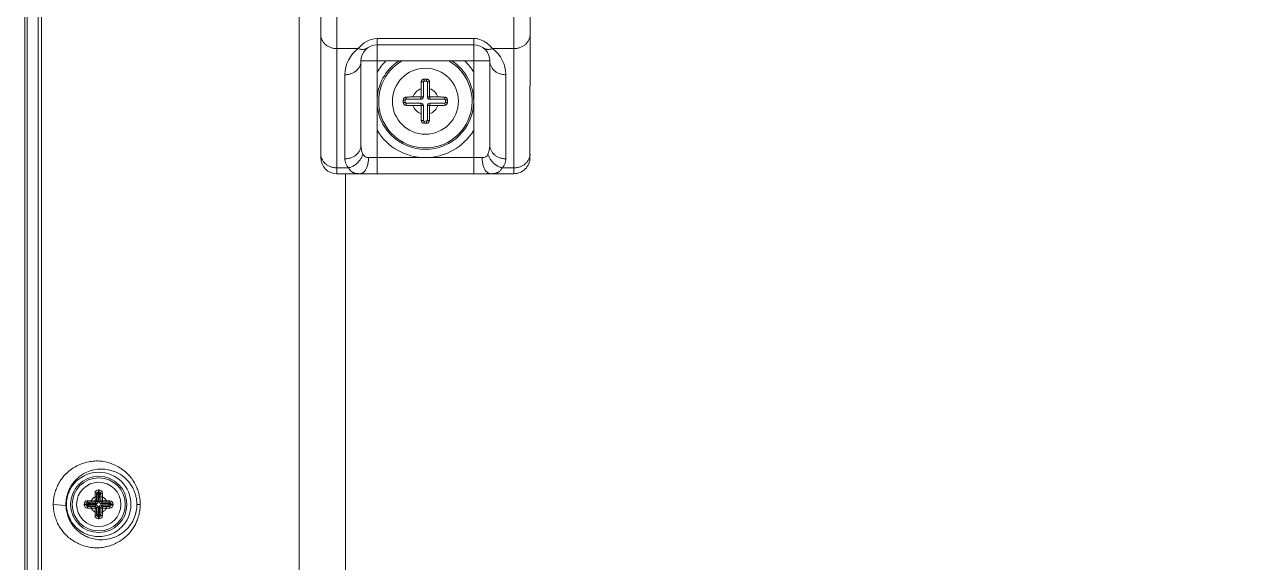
# Model space of a CAD drawing. Extents: x -382 to 1420, y -377 to 265.
# Drawn here: x -228.62 to -222.59, y -4.29 to -1.66 of the extents above; entities that cross this region are included whole.
import ezdxf

# ---------------------------------------------------------------- set-up
doc = ezdxf.new("R2010")
doc.units = 0
doc.header["$MEASUREMENT"] = 0
doc.layers.add('PDF_レイヤー 1', color=7, linetype='CONTINUOUS')

msp = doc.modelspace()

# ---------------------------------------------------------------- linework, layer by layer
at = {"layer": 'PDF_レイヤー 1', "lineweight": 0}
for points in [[(-223.44117, -25.76022), (-171.38649, -25.76022, 0.4143145), (-171.24868, -25.62245), (-171.24868, 6.93063, 0.4143145), (-171.38648, 7.06835), (-228.48682, 7.06835, 0.4143145), (-228.62463, 6.93063), (-228.62463, -25.62245, 0.4143145), (-228.48684, -25.76022), (-224.79078, -25.76022)], [(-171.39774, 7.05656), (-228.47562, 7.05652), (-228.42215, 7.00319), (-228.42284, 7.00264), (-228.42326, 7.00194), (-228.42368, 7.00097), (-228.42395, 7), (-228.42409, 6.99847), (-228.42437, 6.9968), (-228.42437, 6.99528), (-228.42465, 6.99319), (-228.42493, 6.99111), (-228.42506, 6.98917), (-228.42534, 6.98722), (-228.42562, 6.98528), (-228.42576, 6.98319, 0.319106), (-228.53953, 6.86952), (-228.54036, 6.86091), (-228.54133, 6.853), (-228.54272, 6.84425), (-228.54271, -25.61062)], [(-228.61284, -25.61062), (-228.61284, 6.91931), (-228.55951, 6.86598, -0.0048075), (-228.5594, 6.84425)], [(-228.5594, -25.61062), (-228.55939, 6.84425), (-228.54272, 6.84425), (-227.282, 5.1687, -0.210172), (-226.72498, 5.72571), (-173.14833, 5.72571)], [(-226.232, -2.38664), (-226.232, 3.04593, -0.4132931), (-226.15334, 2.96727), (-226.15334, 2.26593), (-227.17672, 2.26593)], [(-226.15334, -1.60853), (-226.15343, -2.30783, -0.4145649), (-226.23204, -2.38664), (-227.09807, -2.38664), (-227.09803, 3.04596), (-226.232, 3.04596)], [(-227.17687, -1.60859), (-227.17687, -2.30797, 0.4124135), (-227.09714, -2.3873)], [(-226.15339, -2.29082), (-226.15339, -2.29387), (-226.15367, -2.29693), (-226.15409, -2.30012), (-226.15478, -2.30318), (-226.15561, -2.30637), (-226.15672, -2.30956), (-226.15797, -2.3129), (-226.1595, -2.31609), (-226.16103, -2.31929), (-226.16284, -2.32234), (-226.16492, -2.3254), (-226.167, -2.32831), (-226.16881, -2.33054), (-226.17117, -2.33331), (-226.17367, -2.33595), (-226.17644, -2.33831), (-226.17908, -2.34067), (-226.182, -2.3429), (-226.18506, -2.34484), (-226.18825, -2.34678), (-226.19158, -2.34873), (-226.19492, -2.35026), (-226.19867, -2.35178), (-226.20228, -2.35317), (-226.20603, -2.35442), (-226.21005, -2.35539), (-226.21408, -2.35637), (-226.21811, -2.35706), (-226.22227, -2.35762), (-226.22644, -2.35789), (-226.23061, -2.35803), (-226.232, -2.35803), (-226.2891, -2.35805), (-226.28869, -2.35763), (-226.28619, -2.35457), (-226.28396, -2.35138), (-226.28174, -2.34819), (-226.27994, -2.34485), (-226.27813, -2.34166), (-226.2766, -2.33833), (-226.27521, -2.33499), (-226.27424, -2.3318), (-226.27327, -2.32847), (-226.27258, -2.32541), (-226.27202, -2.32208), (-226.2716, -2.31888), (-226.27146, -2.31555), (-226.27133, -2.31402), (-226.27133, -1.90281), (-226.27285, -1.90281), (-226.27702, -1.90267), (-226.28105, -1.90225), (-226.28535, -1.90184), (-226.28938, -1.901), (-226.29327, -1.90017), (-226.2973, -1.8992), (-226.30105, -1.89795), (-226.30479, -1.89656), (-226.30841, -1.89503), (-226.31188, -1.89337), (-226.31507, -1.89156), (-226.3184, -1.88962), (-226.32132, -1.88753), (-226.32438, -1.88545), (-226.32701, -1.88309), (-226.32965, -1.88059), (-226.33215, -1.87809), (-226.33465, -1.87531), (-226.33646, -1.87309), (-226.33854, -1.87017), (-226.34049, -1.86712), (-226.34243, -1.86392), (-226.34396, -1.86087), (-226.34549, -1.85754), (-226.34674, -1.85434), (-226.34771, -1.85115), (-226.34868, -1.84795), (-226.34937, -1.8449), (-226.34965, -1.8417), (-226.34993, -1.83865), (-226.35012, -1.83543, 0.4129219), (-226.42883, -1.75675), (-226.90128, -1.75675, 0.4137241), (-226.97996, -1.83554), (-226.98, -2.24681), (-226.98014, -2.24986), (-226.98042, -2.25292), (-226.98069, -2.25611), (-226.98139, -2.25917), (-226.98236, -2.26236), (-226.98333, -2.26555), (-226.98472, -2.26889), (-226.98611, -2.27208), (-226.98764, -2.27514), (-226.98958, -2.27833), (-226.99153, -2.28139), (-226.99361, -2.2843), (-226.99541, -2.28653), (-226.99791, -2.2893), (-227.00041, -2.2918), (-227.00305, -2.2943), (-227.00569, -2.29666), (-227.00875, -2.29889), (-227.01166, -2.30083), (-227.015, -2.30277), (-227.01819, -2.30458), (-227.02166, -2.30625), (-227.02527, -2.30777), (-227.02902, -2.30916), (-227.03277, -2.31041), (-227.0368, -2.31138), (-227.04069, -2.31236), (-227.04472, -2.31305), (-227.04902, -2.31361), (-227.05319, -2.31388), (-227.05721, -2.31402), (-227.05874, -2.31402), (-227.05874, -1.90281, -0.2405377), (-226.99308, -1.77492), (-227.09807, -1.77492), (-227.0996, -1.77492), (-227.10363, -1.77478), (-227.10779, -1.77436), (-227.11196, -1.77381), (-227.11613, -1.77311), (-227.12001, -1.77228), (-227.12404, -1.77117), (-227.12779, -1.77006), (-227.1314, -1.76867), (-227.13515, -1.76714), (-227.13848, -1.76547), (-227.14182, -1.76367), (-227.14501, -1.76172), (-227.14807, -1.75964), (-227.15098, -1.75756), (-227.15376, -1.7552), (-227.1564, -1.7527), (-227.1589, -1.75006), (-227.1614, -1.74742), (-227.16307, -1.7452), (-227.16515, -1.74228), (-227.16723, -1.73923), (-227.16904, -1.73603), (-227.17057, -1.73284), (-227.17209, -1.72964), (-227.17334, -1.72645), (-227.17445, -1.72326), (-227.17529, -1.72006), (-227.17598, -1.71687), (-227.1764, -1.71381), (-227.17668, -1.71062), (-227.17681, -1.70756)], [(-226.90131, -1.72562, 0.2242597), (-226.99311, -1.77492), (-226.99255, -1.77506), (-226.98922, -1.77617), (-226.98575, -1.77714), (-226.98255, -1.77797), (-226.97922, -1.77853), (-226.97617, -1.77881), (-226.97297, -1.77908), (-226.97006, -1.77895), (-226.96714, -1.77881), (-226.96478, -1.77853), (-226.96186, -1.77797), (-226.95922, -1.77728), (-226.95645, -1.77645), (-226.95408, -1.77533), (-226.95158, -1.77422), (-226.94936, -1.77297), (-226.94714, -1.77158)], [(-226.42878, -1.72562), (-226.4249, -1.72576), (-226.42073, -1.72603), (-226.4167, -1.72645), (-226.41254, -1.72714), (-226.40837, -1.72798), (-226.40406, -1.72909), (-226.39976, -1.73034), (-226.39545, -1.73173), (-226.39115, -1.73339), (-226.38684, -1.7352), (-226.38268, -1.73728), (-226.37851, -1.7395), (-226.37434, -1.74187), (-226.3724, -1.74312), (-226.36823, -1.74575), (-226.36434, -1.74867), (-226.36046, -1.75159), (-226.35643, -1.75492), (-226.35254, -1.75839), (-226.34865, -1.76214), (-226.3449, -1.76617), (-226.34087, -1.77033), (-226.33699, -1.77492, -0.2405377), (-226.27128, -1.90282)], [(-226.79482, -1.835, 0.2526946), (-226.90134, -2.03234, 0.9966659), (-226.42885, -2.03216, 0.2504849), (-226.5353, -1.83502)], [(-226.671, -1.92452), (-226.67253, -1.92452), (-226.67405, -1.92479), (-226.67516, -1.92521), (-226.67683, -1.92577), (-226.67836, -1.9266), (-226.67961, -1.92743), (-226.68072, -1.92854), (-226.68183, -1.92965), (-226.6828, -1.9309), (-226.68364, -1.93243), (-226.68405, -1.93313), (-226.68461, -1.93479), (-226.68489, -1.93632), (-226.68511, -1.93788), (-226.67494, -1.93788), (-226.67494, -2.01065, -0.4147059), (-226.68673, -2.02249)], [(-226.75956, -2.01233), (-226.75803, -2.01219), (-226.7547, -2.01205), (-226.75123, -2.01191), (-226.74956, -2.01191), (-226.74609, -2.01177), (-226.74276, -2.01163), (-226.73928, -2.01163), (-226.73609, -2.01149), (-226.73276, -2.01149), (-226.72928, -2.01149), (-226.72609, -2.01149, -0.2322668), (-226.68593, -1.97137)], [(-226.64496, -1.93788), (-226.64496, -1.9394), (-226.64468, -1.94274), (-226.64454, -1.94607), (-226.64454, -1.94787), (-226.6444, -1.95135), (-226.64426, -1.95468), (-226.64426, -1.95801), (-226.64413, -1.96135), (-226.64413, -1.96468), (-226.64413, -1.96801), (-226.64413, -1.97134, -0.2309689), (-226.604, -2.01144)], [(-226.67494, -2.05396, 0.4147059), (-226.68673, -2.04216), (-226.68591, -2.05396), (-226.67494, -2.05396), (-226.67494, -2.12679), (-226.68511, -2.12679), (-226.68511, -2.12526), (-226.68539, -2.12193), (-226.68552, -2.1186), (-226.68552, -2.11679), (-226.68566, -2.11346), (-226.6858, -2.10999), (-226.6858, -2.10665), (-226.68594, -2.10332), (-226.68594, -2.09999), (-226.68594, -2.09665), (-226.68593, -2.09326), (-226.68593, -2.08938), (-226.68593, -2.08549), (-226.68593, -2.08146), (-226.68593, -2.07757), (-226.68593, -2.07368), (-226.68593, -2.06966), (-226.68593, -2.06577), (-226.68593, -2.06188), (-226.68593, -2.05785), (-226.68593, -2.05396), (-226.68593, -2.05382), (-226.68607, -2.05368), (-226.68607, -2.05355), (-226.68621, -2.05355), (-226.68621, -2.05341), (-226.68634, -2.05341), (-226.68648, -2.05341), (-226.68676, -2.05328), (-226.69065, -2.05328), (-226.69454, -2.05328), (-226.69857, -2.05328), (-226.70245, -2.05328), (-226.70634, -2.05328), (-226.71037, -2.05328), (-226.71426, -2.05328), (-226.71815, -2.05328), (-226.72217, -2.05328), (-226.72606, -2.05328), (-226.72787, -2.05328), (-226.7312, -2.05328), (-226.73453, -2.05328), (-226.73606, -2.05314), (-226.73939, -2.05314), (-226.74273, -2.053), (-226.7462, -2.053), (-226.74953, -2.05287), (-226.75273, -2.05273), (-226.7562, -2.05259), (-226.75952, -2.05239), (-226.76105, -2.05225), (-226.76271, -2.05184), (-226.76424, -2.05128), (-226.76493, -2.05087), (-226.76646, -2.05003), (-226.76771, -2.0492), (-226.76896, -2.04809), (-226.76993, -2.04684), (-226.77077, -2.04559), (-226.7716, -2.04406), (-226.77216, -2.04253), (-226.77243, -2.04142), (-226.77271, -2.03976), (-226.77285, -2.03823)], [(-226.57051, -2.05241), (-226.57203, -2.05241), (-226.57537, -2.05255), (-226.57884, -2.05268), (-226.58065, -2.05282), (-226.58398, -2.05296), (-226.58731, -2.05296), (-226.59078, -2.0531), (-226.59398, -2.0531), (-226.59731, -2.05324), (-226.60078, -2.05324), (-226.60398, -2.05324, -0.2313685), (-226.64415, -2.09329)], [(-226.65524, -2.12679), (-226.6449, -2.12675, -0.3992602), (-226.65905, -2.14022), (-226.671, -2.14022), (-226.671, -2.13072), (-226.65524, -2.12679)], [(-226.97112, -2.29082), (-226.9721, -2.29443), (-226.97335, -2.29804), (-226.9746, -2.30165), (-226.97626, -2.30526), (-226.97807, -2.30887), (-226.98001, -2.31248), (-226.9821, -2.31595), (-226.9846, -2.31943), (-226.98696, -2.3229), (-226.98973, -2.32623), (-226.99251, -2.32929), (-226.99557, -2.33248), (-226.99584, -2.33276), (-226.9989, -2.33567), (-227.00057, -2.33706), (-227.00376, -2.33984), (-227.00737, -2.34248), (-227.01084, -2.34498), (-227.01445, -2.3472), (-227.0182, -2.34928), (-227.02181, -2.35123), (-227.0257, -2.35303), (-227.02945, -2.35456), (-227.03334, -2.35581), (-227.03723, -2.35706), (-227.04095, -2.35803), (-227.03956, -2.36067), (-227.03804, -2.36331), (-227.03637, -2.36581), (-227.03429, -2.36817), (-227.03345, -2.36928), (-227.03137, -2.3715), (-227.02901, -2.37359), (-227.02679, -2.37553), (-227.02443, -2.37734), (-227.02193, -2.37886), (-227.01943, -2.38025), (-227.01679, -2.3815), (-227.01415, -2.38261), (-227.01109, -2.38359), (-227.00818, -2.38442), (-227.0047, -2.38511), (-227.00109, -2.38567), (-226.99734, -2.38609), (-226.9929, -2.3865), (-226.98818, -2.38664), (-226.98429, -2.38664), (-226.98235, -2.38664), (-226.98054, -2.38622), (-226.97846, -2.38581), (-226.97637, -2.38511), (-226.97429, -2.38428), (-226.97221, -2.38317), (-226.96999, -2.38192), (-226.96901, -2.38109), (-226.96693, -2.37956), (-226.96485, -2.37775), (-226.96304, -2.37581), (-226.9611, -2.37373), (-226.95929, -2.37136), (-226.95763, -2.36873), (-226.95596, -2.36595), (-226.95429, -2.36289), (-226.95276, -2.35956), (-226.95138, -2.35581), (-226.94985, -2.35178), (-226.94957, -2.35095), (-226.94804, -2.34637), (-226.94679, -2.34165), (-226.94568, -2.33692), (-226.94471, -2.33192), (-226.94402, -2.32706), (-226.94346, -2.32206), (-226.94304, -2.31693), (-226.94277, -2.31179), (-226.94279, -2.30791), (-226.38729, -2.30791, 0.3480151), (-226.35894, -2.29082), (-226.35797, -2.29443), (-226.35672, -2.29804), (-226.35547, -2.30165), (-226.3538, -2.30526), (-226.352, -2.30887), (-226.35005, -2.31248), (-226.34797, -2.31595), (-226.34547, -2.31943), (-226.34311, -2.3229), (-226.34033, -2.32623), (-226.33756, -2.32929), (-226.3345, -2.33248), (-226.33422, -2.33276), (-226.33117, -2.33567), (-226.3295, -2.33706), (-226.32631, -2.33984), (-226.3227, -2.34248), (-226.31922, -2.34498), (-226.31561, -2.3472), (-226.312, -2.34942), (-226.30825, -2.35123), (-226.30436, -2.35303), (-226.30061, -2.35456), (-226.29686, -2.35595), (-226.29284, -2.35706), (-226.28909, -2.35803), (-226.29048, -2.36067), (-226.292, -2.36331), (-226.29381, -2.36581), (-226.29575, -2.36817), (-226.29673, -2.36928), (-226.29867, -2.3715), (-226.30103, -2.37359), (-226.30339, -2.37553), (-226.30575, -2.37734), (-226.30825, -2.37886), (-226.31061, -2.38025), (-226.31325, -2.3815), (-226.31589, -2.38261), (-226.31895, -2.38359), (-226.32186, -2.38442), (-226.32533, -2.38511), (-226.32895, -2.38567), (-226.33269, -2.38609), (-226.33714, -2.3865), (-226.34186, -2.38664), (-226.34575, -2.38664)], [(-226.94279, -2.30791, -0.3480151), (-226.97114, -2.29076), (-226.9728, -2.28673), (-226.97419, -2.28243), (-226.97558, -2.27826), (-226.97558, -2.27798), (-226.97683, -2.27354), (-226.9778, -2.26924), (-226.97864, -2.26479), (-226.97919, -2.26021), (-226.97975, -2.25576), (-226.97989, -2.25118), (-226.97989, -2.24674)], [(-228.0594, -4.00384), (-228.05954, -4.00996), (-228.05982, -4.01607), (-228.06024, -4.02218), (-228.06079, -4.02843), (-228.06162, -4.03468), (-228.06274, -4.04093), (-228.06399, -4.04717), (-228.06551, -4.05342), (-228.0669, -4.05967), (-228.06718, -4.06023), (-228.06899, -4.06648), (-228.07093, -4.07259), (-228.07301, -4.07856), (-228.07537, -4.08453), (-228.07801, -4.09037), (-228.08051, -4.09606), (-228.08343, -4.10161), (-228.08621, -4.10703), (-228.0894, -4.11245), (-228.0925, -4.11752, -0.0508721), (-228.11963, -4.15203), (-228.12463, -4.15689), (-228.12977, -4.16161), (-228.13519, -4.16619), (-228.14074, -4.17077), (-228.14658, -4.17508), (-228.15255, -4.17911), (-228.15866, -4.18313), (-228.16505, -4.18702), (-228.17157, -4.1905), (-228.1781, -4.19397), (-228.18032, -4.19508), (-228.18713, -4.19813), (-228.19407, -4.20091), (-228.20102, -4.20355), (-228.20796, -4.20591), (-228.21504, -4.20813), (-228.22212, -4.20994), (-228.22935, -4.2116), (-228.23629, -4.21299), (-228.24351, -4.2141), (-228.25073, -4.21508), (-228.25782, -4.21563), (-228.2649, -4.21605), (-228.2717, -4.21619), (-228.27879, -4.21605), (-228.28587, -4.21577), (-228.29295, -4.21508), (-228.30003, -4.21424), (-228.30712, -4.21299), (-228.31434, -4.21174), (-228.32156, -4.21008), (-228.32864, -4.20827), (-228.33559, -4.20605), (-228.34267, -4.20369), (-228.34961, -4.20119), (-228.35656, -4.19827), (-228.36336, -4.19522), (-228.36545, -4.19411), (-228.37211, -4.19077), (-228.37864, -4.18716), (-228.38503, -4.18355), (-228.39114, -4.17952), (-228.39725, -4.17536), (-228.40294, -4.17105), (-228.40864, -4.16661), (-228.41405, -4.16203), (-228.41919, -4.15716), (-228.42409, -4.15229, -0.0522727), (-228.45148, -4.11802), (-228.45453, -4.11288), (-228.45773, -4.10746), (-228.46051, -4.10204), (-228.46342, -4.09649), (-228.46606, -4.09066), (-228.46856, -4.08496), (-228.47078, -4.07899), (-228.473, -4.07302), (-228.47509, -4.06691), (-228.47675, -4.0608), (-228.47703, -4.05969), (-228.4787, -4.05344), (-228.48023, -4.04719), (-228.48134, -4.04094), (-228.48231, -4.03469), (-228.48314, -4.02844), (-228.48384, -4.02219), (-228.48439, -4.01608), (-228.48467, -4.00983), (-228.48481, -4.00386), (-228.48467, -3.99803), (-228.48439, -3.99205), (-228.48384, -3.98594), (-228.48314, -3.97997), (-228.48231, -3.97372), (-228.48134, -3.96761), (-228.48009, -3.96136), (-228.4787, -3.95511), (-228.47703, -3.94886), (-228.47523, -3.94275), (-228.47314, -3.93664), (-228.47092, -3.93039), (-228.4687, -3.92442), (-228.46856, -3.92387), (-228.46592, -3.91789), (-228.46328, -3.91192), (-228.46023, -3.90609), (-228.45731, -3.9004), (-228.45412, -3.89484), (-228.45078, -3.88942), (-228.44731, -3.88415), (-228.4437, -3.87901), (-228.44009, -3.87387), (-228.4362, -3.86915), (-228.43245, -3.86443), (-228.42843, -3.85998), (-228.42445, -3.85569), (-228.41918, -3.85055), (-228.41376, -3.84569), (-228.40821, -3.84083), (-228.40223, -3.83611), (-228.39612, -3.83167), (-228.38973, -3.82736), (-228.38321, -3.82333), (-228.3764, -3.81944), (-228.36946, -3.8157), (-228.36251, -3.81236), (-228.35738, -3.81), (-228.35002, -3.80695), (-228.34266, -3.80417), (-228.33502, -3.80167), (-228.32766, -3.79945), (-228.32002, -3.7975), (-228.31238, -3.79584), (-228.30488, -3.79445), (-228.29724, -3.79334), (-228.2896, -3.7925), (-228.28211, -3.79195), (-228.27461, -3.79167), (-228.26711, -3.79167), (-228.25975, -3.79195), (-228.25266, -3.79236), (-228.2453, -3.7932), (-228.23794, -3.79445), (-228.23058, -3.7957), (-228.22336, -3.79736), (-228.216, -3.79931), (-228.20878, -3.80153), (-228.20156, -3.80403), (-228.19434, -3.80681), (-228.18711, -3.80986), (-228.17989, -3.8132), (-228.17281, -3.81681), (-228.16614, -3.82069), (-228.15934, -3.82472), (-228.15267, -3.82903), (-228.15073, -3.83028), (-228.14434, -3.835), (-228.13809, -3.83972), (-228.13212, -3.84472), (-228.12629, -3.84986), (-228.12059, -3.85527), (-228.11531, -3.86069), (-228.11018, -3.86638), (-228.10545, -3.87208), (-228.10087, -3.87791), (-228.09671, -3.88388), (-228.09262, -3.88988, -0.0522938), (-228.07373, -3.92724), (-228.07151, -3.93307), (-228.06957, -3.93905), (-228.06762, -3.94516), (-228.06596, -3.95127), (-228.06526, -3.9539), (-228.06401, -3.96015), (-228.06276, -3.9664), (-228.06165, -3.97265), (-228.06082, -3.97904), (-228.06012, -3.98515), (-228.05971, -3.9914), (-228.05943, -3.99765), (-228.05938, -4.00386), (-228.07604, -4.00386, -0.0515386), (-228.0791, -4.03636)], [(-228.07611, -4.00382), (-228.07611, -4.00062), (-228.07611, -3.99729), (-228.07625, -3.9941), (-228.07639, -3.99076), (-228.0768, -3.98757), (-228.0768, -3.98743), (-228.07708, -3.98424), (-228.0775, -3.98104), (-228.07805, -3.97771), (-228.07847, -3.97451), (-228.07918, -3.97135), (-228.08029, -3.96593), (-228.08168, -3.96065), (-228.08307, -3.95524), (-228.08487, -3.94982), (-228.08682, -3.94441), (-228.08876, -3.93913), (-228.09112, -3.93385), (-228.09348, -3.92857), (-228.09626, -3.92344), (-228.09904, -3.91816), (-228.09932, -3.9176), (-228.10237, -3.91246), (-228.10543, -3.9076), (-228.1089, -3.90288), (-228.11223, -3.89816), (-228.11584, -3.89372), (-228.11945, -3.88941), (-228.12306, -3.88524), (-228.12695, -3.88136), (-228.13084, -3.87747, 0.0611346), (-228.16402, -3.85303, 0.2031178), (-228.3047, -3.83955, 0.0453176), (-228.33577, -3.8534), (-228.34049, -3.85632), (-228.34521, -3.85937), (-228.34993, -3.86257), (-228.35452, -3.86604), (-228.35896, -3.86951), (-228.3634, -3.87326), (-228.36757, -3.87715), (-228.36868, -3.87812), (-228.37285, -3.88215), (-228.37687, -3.88631), (-228.38062, -3.89062), (-228.38437, -3.89492), (-228.38785, -3.89937, 0.0142618), (-228.39366, -3.90765, 0.0453098), (-228.41048, -3.93931, 0.0488705), (-228.41979, -3.97167, 0.0429241), (-228.42297, -4.00386)], [(-228.20774, -3.98589, 0.0066664), (-228.2251, -3.98603, 0.1728735), (-228.24462, -3.96643), (-228.24462, -3.9656), (-228.24462, -3.96379), (-228.24448, -3.96213), (-228.24448, -3.96032), (-228.24448, -3.95852), (-228.24448, -3.95685), (-228.24448, -3.95504), (-228.24448, -3.95338), (-228.24448, -3.95254), (-228.24448, -3.95074), (-228.24448, -3.949, 0.4160873), (-228.26104, -3.93314), (-228.26118, -3.93314), (-228.26132, -3.93314), (-228.26145, -3.93314), (-228.26159, -3.93314), (-228.26173, -3.93314), (-228.26187, -3.93314), (-228.26215, -3.93314), (-228.26229, -3.93314), (-228.26243, -3.93314), (-228.26104, -3.93309), (-228.26104, -3.9342), (-228.26104, -3.93517), (-228.26104, -3.93628), (-228.26104, -3.93739), (-228.26104, -3.93836), (-228.26104, -3.93948), (-228.26104, -3.94059), (-228.26104, -3.94156), (-228.26104, -3.94225), (-228.26104, -3.94336), (-228.26104, -3.94364), (-228.2609, -3.94364), (-228.25965, -3.94364), (-228.2584, -3.94378), (-228.25729, -3.9442), (-228.25618, -3.94475), (-228.2552, -3.94531), (-228.25465, -3.94586), (-228.25382, -3.94656), (-228.25326, -3.94753), (-228.25284, -3.9485), (-228.25271, -3.94934), (-228.25262, -3.95035), (-228.25873, -3.95646), (-228.25954, -3.99243), (-228.25954, -3.95646), (-228.25968, -3.95549), (-228.25995, -3.95479), (-228.26037, -3.9541), (-228.26065, -3.95368), (-228.26134, -3.95327), (-228.2619, -3.95299), (-228.26245, -3.95299), (-228.26301, -3.95299), (-228.2637, -3.95327), (-228.26426, -3.95368), (-228.26468, -3.9541), (-228.26509, -3.95479), (-228.26537, -3.95549), (-228.26634, -3.95646), (-228.26537, -3.95646), (-228.26537, -3.99243, -0.3072346), (-228.27388, -4.00007), (-228.30985, -4.00007), (-228.31041, -4.00007), (-228.31166, -4.00021), (-228.31277, -4.00035), (-228.31402, -4.00062), (-228.31527, -4.0009), (-228.31638, -4.00132), (-228.31763, -4.00173), (-228.31819, -4.00201), (-228.31916, -4.00257), (-228.32027, -4.00312), (-228.32274, -4.00529), (-228.32302, -4.00529), (-228.32413, -4.00529), (-228.32482, -4.00529), (-228.3258, -4.00529), (-228.32691, -4.00529), (-228.32802, -4.00529), (-228.32899, -4.00529), (-228.3301, -4.00529), (-228.33121, -4.00529), (-228.33205, -4.00529), (-228.33316, -4.00244), (-228.33205, -4.00244), (-228.33121, -4.00244), (-228.3301, -4.00244), (-228.32899, -4.00244), (-228.32802, -4.00244), (-228.32691, -4.00244), (-228.3258, -4.00244), (-228.32482, -4.00244), (-228.32413, -4.00244), (-228.32302, -4.00244), (-228.32274, -4.00244), (-228.32274, -4.0023), (-228.32274, -4.00105), (-228.32246, -3.9998), (-228.32219, -3.99869), (-228.32163, -3.99758), (-228.32094, -3.99661), (-228.32052, -3.99605), (-228.31982, -3.99522), (-228.31885, -3.99467), (-228.31788, -3.99425), (-228.31705, -3.99411), (-228.31596, -3.99396), (-228.31527, -3.99396), (-228.3136, -3.99382), (-228.31207, -3.99382), (-228.31124, -3.99382), (-228.30958, -3.99382), (-228.30791, -3.99368), (-228.30638, -3.99368), (-228.30471, -3.99368), (-228.30305, -3.99368), (-228.30152, -3.99368), (-228.29995, -3.99367), (-228.29995, -3.98603), (-228.27273, -3.98603, -0.3607235), (-228.28029, -3.99362), (-228.30001, -3.99362)], [(-228.31596, -4.01376), (-228.31707, -4.01362), (-228.31791, -4.01348), (-228.31888, -4.01307), (-228.31971, -4.01251), (-228.32055, -4.01168), (-228.32096, -4.01112), (-228.32166, -4.01015), (-228.3218, -4.01001), (-228.32221, -4.0089), (-228.32263, -4.00779), (-228.32277, -4.00654), (-228.32124, -4.00391), (-228.32027, -4.00461), (-228.31916, -4.00516), (-228.31819, -4.00572), (-228.31749, -4.006), (-228.31638, -4.00641), (-228.31513, -4.00683), (-228.31388, -4.00711), (-228.31277, -4.00739), (-228.31152, -4.00753), (-228.31041, -4.00766), (-228.30985, -4.00678), (-228.30999, -4.00678), (-228.31082, -4.00678), (-228.31166, -4.0065), (-228.31235, -4.00608), (-228.31263, -4.00566), (-228.31305, -4.00511), (-228.31332, -4.00441), (-228.31332, -4.00386), (-228.31332, -4.0033), (-228.31305, -4.00261), (-228.31263, -4.00205), (-228.31235, -4.00164), (-228.31166, -4.00122), (-228.31082, -4.00094), (-228.30999, -4.00094), (-228.30985, -4.00094), (-228.27391, -4.00094), (-228.2739, -4.00001), (-228.28029, -3.99362), (-228.28029, -3.96643, 0.1669691), (-228.29995, -3.98603, 0.009999), (-228.31735, -3.9859), (-228.31735, -3.98674), (-228.31721, -3.98757), (-228.31721, -3.98826), (-228.31707, -3.9891), (-228.31707, -3.98993), (-228.31694, -3.99076), (-228.31694, -3.99104), (-228.31666, -3.99173), (-228.31652, -3.99257), (-228.31638, -3.99285), (-228.31624, -3.9934), (-228.31596, -3.99396), (-228.30985, -4.00007), (-228.30985, -4.0009)], [(-228.27243, -3.95036), (-228.27229, -3.94925), (-228.27215, -3.94856), (-228.27159, -3.94759), (-228.27104, -3.94661), (-228.27034, -3.94578), (-228.26979, -3.94536), (-228.26881, -3.94467), (-228.26868, -3.94453), (-228.26756, -3.94411), (-228.26631, -3.94384), (-228.26507, -3.9437), (-228.26388, -3.94364), (-228.26388, -3.94336), (-228.26402, -3.94225), (-228.26402, -3.94156), (-228.26402, -3.94059), (-228.26402, -3.93948), (-228.26402, -3.93836), (-228.26402, -3.93739), (-228.26402, -3.93628), (-228.26402, -3.93517), (-228.26402, -3.9342), (-228.26252, -3.93314), (-228.26266, -3.93314), (-228.2628, -3.93314), (-228.26294, -3.93314), (-228.26308, -3.93314), (-228.26322, -3.93314), (-228.26336, -3.93314), (-228.2635, -3.93314), (-228.26377, -3.93314), (-228.26391, -3.93314), (-228.26401, -3.93314, 0.4136881), (-228.28048, -3.94897), (-228.27965, -3.94911), (-228.27881, -3.94911), (-228.27798, -3.94925), (-228.27715, -3.94925), (-228.27631, -3.94939), (-228.27548, -3.94953), (-228.27534, -3.94953), (-228.27451, -3.94967), (-228.27368, -3.94995), (-228.2734, -3.94995), (-228.27298, -3.95009), (-228.27243, -3.95036), (-228.26633, -3.95646), (-228.26633, -3.95604), (-228.26619, -3.95479), (-228.26605, -3.95354), (-228.26577, -3.95243), (-228.2655, -3.95118), (-228.26508, -3.95007), (-228.26466, -3.94882), (-228.26438, -3.94813), (-228.26383, -3.94716), (-228.26327, -3.94604), (-228.26258, -3.94507)], [(-228.25221, -3.96647, 0.0086149), (-228.25262, -3.95036), (-228.25207, -3.95009), (-228.25151, -3.94995), (-228.25123, -3.94981), (-228.2504, -3.94967), (-228.24971, -3.94953), (-228.24957, -3.94953), (-228.24873, -3.94939), (-228.2479, -3.94925), (-228.24707, -3.94925), (-228.24609, -3.94911), (-228.24526, -3.94911), (-228.24443, -3.94897)], [(-228.48477, -4.00386), (-228.42283, -4.00875, 0.0380446), (-228.41984, -4.03608, 0.0458977), (-228.40843, -4.07306), (-228.40634, -4.07806), (-228.40371, -4.08306), (-228.40107, -4.08792), (-228.39829, -4.09278), (-228.39523, -4.09764), (-228.39204, -4.1025), (-228.38871, -4.10709), (-228.3851, -4.11167), (-228.3844, -4.11264), (-228.38065, -4.11708), (-228.3769, -4.12125), (-228.37287, -4.12542), (-228.36896, -4.12949), (-228.36479, -4.13324), (-228.36063, -4.13685), (-228.35618, -4.14032), (-228.3516, -4.14379), (-228.34688, -4.14712), (-228.34216, -4.15032), (-228.33729, -4.15323), (-228.3366, -4.15365), (-228.3316, -4.15643), (-228.32646, -4.15907), (-228.32119, -4.16157), (-228.31605, -4.16379), (-228.31077, -4.16587), (-228.30563, -4.16782), (-228.30035, -4.16948), (-228.29502, -4.17107, 0.1901646), (-228.16406, -4.15468, 0.0611346), (-228.13084, -4.13019, 0.0538235), (-228.10588, -4.10096, 0.0529562), (-228.0888, -4.06916, 0.0481956), (-228.07921, -4.03638)], [(-228.31731, -4.02183, 0.0066664), (-228.29991, -4.02169), (-228.27265, -4.02175, 0.3445724), (-228.2803, -4.01405), (-228.27391, -4.00766), (-228.27141, -4.00753), (-228.27169, -4.00753), (-228.27197, -4.00753), (-228.27211, -4.00753), (-228.27238, -4.00766), (-228.27266, -4.00766), (-228.27294, -4.00766), (-228.27322, -4.00766), (-228.27349, -4.00766), (-228.27363, -4.00766), (-228.27391, -4.00766), (-228.30988, -4.00766)], [(-228.2727, -4.04126, 0.0172363), (-228.27244, -4.05737), (-228.26633, -4.05126), (-228.26537, -4.01529), (-228.26537, -4.05126), (-228.26537, -4.05223), (-228.26509, -4.05292), (-228.26468, -4.05362), (-228.26426, -4.05403), (-228.2637, -4.05445), (-228.26301, -4.05473), (-228.26245, -4.05473), (-228.2619, -4.05473), (-228.26134, -4.05431), (-228.26065, -4.05403), (-228.26037, -4.05362), (-228.25995, -4.05292), (-228.25968, -4.05223), (-228.25954, -4.05126), (-228.25957, -4.01526), (-228.25873, -4.01526), (-228.25873, -4.01512), (-228.25873, -4.01484), (-228.25873, -4.01457), (-228.25873, -4.01429), (-228.25873, -4.01401), (-228.25873, -4.01387), (-228.25887, -4.01359), (-228.25887, -4.01332), (-228.25887, -4.01304), (-228.25884, -4.0129), (-228.25898, -4.01304), (-228.25898, -4.01332), (-228.25912, -4.01359), (-228.25912, -4.01387), (-228.25926, -4.01401), (-228.2594, -4.01429), (-228.2594, -4.01457), (-228.25954, -4.01484), (-228.25954, -4.01512), (-228.25954, -4.01526, -0.2934552), (-228.25115, -4.00772), (-228.24462, -4.01411), (-228.24462, -4.04133, -0.0066664), (-228.24448, -4.05866)], [(-228.25222, -4.0413), (-228.25222, -4.04213), (-228.25222, -4.0438), (-228.25222, -4.04533), (-228.25236, -4.04616), (-228.25236, -4.04769), (-228.25236, -4.04935), (-228.25236, -4.05088), (-228.25236, -4.05255), (-228.2525, -4.05408), (-228.2525, -4.05574), (-228.25262, -4.05737), (-228.25276, -4.05848), (-228.2529, -4.05917), (-228.25332, -4.06015), (-228.25387, -4.06098), (-228.2547, -4.06195), (-228.25526, -4.06237), (-228.25609, -4.06306), (-228.25637, -4.06306), (-228.25748, -4.06362), (-228.25859, -4.0639), (-228.25984, -4.06403), (-228.26104, -4.06408), (-228.26104, -4.06435), (-228.26104, -4.06546), (-228.26104, -4.06616), (-228.26104, -4.06713), (-228.26104, -4.06824), (-228.26104, -4.06935), (-228.26104, -4.07033), (-228.26104, -4.07144), (-228.26104, -4.07255), (-228.26104, -4.07352), (-228.26252, -4.07459), (-228.26238, -4.07459), (-228.26225, -4.07459), (-228.26211, -4.07459), (-228.26183, -4.07459), (-228.26169, -4.07459), (-228.26155, -4.07459), (-228.26141, -4.07459), (-228.26127, -4.07459), (-228.26113, -4.07459), (-228.26104, -4.07459, 0.4186993), (-228.24443, -4.05862), (-228.24526, -4.05862), (-228.24609, -4.05862), (-228.24707, -4.05848), (-228.2479, -4.05848), (-228.24873, -4.05834), (-228.24957, -4.0582), (-228.24971, -4.0582), (-228.25054, -4.05806), (-228.25123, -4.05778), (-228.25151, -4.05778), (-228.25207, -4.05765), (-228.25262, -4.05737), (-228.25873, -4.05126), (-228.25873, -4.05167), (-228.25887, -4.05292), (-228.25901, -4.05417), (-228.25929, -4.05528), (-228.25957, -4.05653), (-228.25998, -4.05765), (-228.2604, -4.0589), (-228.26068, -4.05959), (-228.26123, -4.06056), (-228.26165, -4.06167), (-228.26258, -4.06265), (-228.26327, -4.06167), (-228.26383, -4.06056), (-228.26438, -4.05959), (-228.26452, -4.0589), (-228.26508, -4.05778), (-228.26536, -4.05667), (-228.26577, -4.05542), (-228.26591, -4.05417), (-228.26619, -4.05306), (-228.26633, -4.05181), (-228.26633, -4.05126), (-228.26536, -4.05126)], [(-228.2251, -4.01405), (-228.2251, -4.02169), (-228.25222, -4.02172), (-228.25222, -4.0413), (-228.24462, -4.0413, 0.1675543), (-228.2251, -4.02169, 0.009803), (-228.20771, -4.02182), (-228.20771, -4.02098), (-228.20771, -4.02015), (-228.20785, -4.01932), (-228.20785, -4.01848), (-228.20799, -4.01765), (-228.20813, -4.01682), (-228.20813, -4.01668), (-228.20826, -4.01598), (-228.20854, -4.01515), (-228.20854, -4.01487), (-228.20868, -4.01432), (-228.20896, -4.01376), (-228.20979, -4.01376), (-228.21146, -4.01376), (-228.21299, -4.0139), (-228.21382, -4.0139), (-228.21549, -4.0139), (-228.21715, -4.01404), (-228.21868, -4.01404), (-228.22035, -4.01404), (-228.22187, -4.01404), (-228.2234, -4.01404), (-228.22504, -4.01411), (-228.24458, -4.01405, 0.3607235), (-228.25221, -4.02165), (-228.25873, -4.01526), (-228.2587, -4.05126), (-228.25954, -4.05126)], [(-228.20774, -4.02183, 0.4160873), (-228.19186, -4.00536), (-228.19186, -4.00508), (-228.19186, -4.0048), (-228.19186, -4.00453), (-228.19186, -4.00411), (-228.19186, -4.00383), (-228.19186, -4.00355), (-228.19186, -4.00328), (-228.19186, -4.003), (-228.19186, -4.00258), (-228.19186, -4.00237, 0.4076366), (-228.20771, -3.9859), (-228.20771, -3.98674), (-228.20771, -3.98757), (-228.20785, -3.98826), (-228.20785, -3.9891), (-228.20799, -3.98993), (-228.20813, -3.99076), (-228.20813, -3.99104), (-228.20826, -3.99187), (-228.20854, -3.99271), (-228.20854, -3.99298), (-228.20868, -3.9934), (-228.20896, -3.99396), (-228.21519, -4.00094), (-228.21506, -4.00094), (-228.21408, -4.00094), (-228.21339, -4.00122), (-228.21269, -4.00164), (-228.21228, -4.00205), (-228.212, -4.00261), (-228.21172, -4.0033), (-228.21158, -4.00386), (-228.21172, -4.00441), (-228.212, -4.00511), (-228.21228, -4.00566), (-228.21269, -4.00608), (-228.21339, -4.0065), (-228.21408, -4.00678), (-228.21506, -4.00678), (-228.21519, -4.00678), (-228.25114, -4.00766), (-228.25127, -4.00766), (-228.25155, -4.00766), (-228.25183, -4.00766), (-228.25211, -4.00766), (-228.25239, -4.00766), (-228.25252, -4.00766), (-228.2528, -4.00753), (-228.25308, -4.00753), (-228.25336, -4.00753), (-228.25344, -4.00746), (-228.2533, -4.00746), (-228.25302, -4.00732), (-228.25275, -4.00732), (-228.25247, -4.00718), (-228.25233, -4.00718), (-228.25205, -4.00704), (-228.25177, -4.0069), (-228.2515, -4.0069), (-228.25136, -4.00676), (-228.25108, -4.00676)], [(-228.20896, -3.99396), (-228.20785, -3.9941), (-228.20715, -3.99423), (-228.20618, -3.99465), (-228.20535, -3.99521), (-228.20451, -3.99604), (-228.20396, -3.9966), (-228.2034, -3.99757), (-228.20327, -3.99771), (-228.20271, -3.99882), (-228.20243, -3.99993), (-228.20229, -4.00118), (-228.20231, -4.00529), (-228.20231, -4.00543), (-228.20231, -4.00668), (-228.20245, -4.00793), (-228.20286, -4.00904), (-228.20342, -4.01015), (-228.20397, -4.01112), (-228.20453, -4.01168), (-228.20522, -4.01251), (-228.2062, -4.01307), (-228.20717, -4.01348), (-228.20786, -4.01362), (-228.20895, -4.01377), (-228.21519, -4.00766), (-228.21519, -4.00683, 0.1458526), (-228.20367, -4.00386), (-228.2037, -4.0039), (-228.20231, -4.00529), (-228.20189, -4.00529), (-228.20078, -4.00529), (-228.20008, -4.00529), (-228.19925, -4.00529), (-228.19814, -4.00529), (-228.19703, -4.00529), (-228.19592, -4.00529), (-228.19495, -4.00529), (-228.19384, -4.00529), (-228.19286, -4.00529), (-228.19189, -4.00244), (-228.19286, -4.00244), (-228.19384, -4.00244), (-228.19495, -4.00244), (-228.19592, -4.00244), (-228.19703, -4.00244), (-228.19814, -4.00244), (-228.19925, -4.00244), (-228.20008, -4.00244), (-228.20078, -4.00244), (-228.20189, -4.00244), (-228.20231, -4.00244), (-228.20367, -4.00382), (-228.20464, -4.00312), (-228.20575, -4.00257), (-228.20672, -4.00201), (-228.20756, -4.00173), (-228.20867, -4.00132), (-228.20992, -4.0009), (-228.21103, -4.00062), (-228.21228, -4.00035), (-228.21339, -4.00021), (-228.21464, -4.00007), (-228.21519, -4.00007)]]:
    msp.add_lwpolyline(points, format="xyb", dxfattribs=at)
for points in [[(-227.05617, 3.04597), (-227.05617, 5.1687), (-227.28199, 5.1687), (-227.28199, -21.45991)], [(-226.42883, -1.72562), (-226.90128, -1.72562), (-226.90128, -2.38667)], [(-226.42878, -2.38664), (-226.42878, -1.72559)], [(-226.15334, -1.70759), (-226.15334, -1.71065), (-226.15361, -1.7137), (-226.15417, -1.7169), (-226.15486, -1.72009), (-226.1557, -1.72328), (-226.15667, -1.72648), (-226.15792, -1.72967), (-226.15945, -1.73287), (-226.16111, -1.73606), (-226.16278, -1.73925), (-226.16486, -1.74231), (-226.16708, -1.74523), (-226.16875, -1.74745), (-226.17111, -1.75009), (-226.17361, -1.75273), (-226.17639, -1.75523), (-226.17917, -1.75745), (-226.18194, -1.75967), (-226.18514, -1.76175), (-226.18819, -1.7637), (-226.19153, -1.7655), (-226.195, -1.76717), (-226.19861, -1.76856), (-226.20236, -1.77008), (-226.20611, -1.7712), (-226.21, -1.77231), (-226.21402, -1.77314), (-226.21819, -1.77383), (-226.22222, -1.77439), (-226.22638, -1.77467), (-226.23069, -1.77481), (-226.23194, -1.77495)], [(-226.38294, -1.77158), (-226.38072, -1.77297), (-226.37864, -1.77422), (-226.37614, -1.77533), (-226.37364, -1.77645), (-226.37086, -1.77728), (-226.36822, -1.77797), (-226.3653, -1.77853), (-226.36239, -1.77881), (-226.36211, -1.77895), (-226.35919, -1.77908), (-226.35628, -1.77895), (-226.35308, -1.77881), (-226.35003, -1.77839), (-226.34669, -1.77783), (-226.34336, -1.777), (-226.34003, -1.77589), (-226.33697, -1.77492), (-226.23198, -1.77492)], [(-227.0587, -1.90284), (-227.05731, -1.90284), (-227.05314, -1.90256), (-227.04898, -1.90228), (-227.04481, -1.90186), (-227.04065, -1.90103), (-227.03676, -1.9002), (-227.03287, -1.89909), (-227.02912, -1.89798), (-227.02523, -1.89659), (-227.02176, -1.89506), (-227.01815, -1.89339), (-227.01495, -1.89159), (-227.01176, -1.88964), (-227.0087, -1.88756), (-227.00579, -1.88534), (-227.00301, -1.88312), (-227.00037, -1.88062), (-226.99787, -1.87812), (-226.99537, -1.87534), (-226.99371, -1.87312), (-226.99148, -1.8702), (-226.98954, -1.86715), (-226.98773, -1.86395), (-226.98607, -1.8609), (-226.98468, -1.85756), (-226.98329, -1.85437), (-226.98246, -1.85118), (-226.98148, -1.84798), (-226.98079, -1.84479), (-226.98037, -1.84159), (-226.9801, -1.83854), (-226.97996, -1.83548), (-226.90135, -1.83548)], [(-226.90133, -1.83548), (-226.35012, -1.83548), (-226.35012, -2.2467)], [(-226.671, -1.93393), (-226.671, -1.92449)], [(-226.6449, -1.93785), (-226.64518, -1.93632), (-226.64546, -1.93479), (-226.64601, -1.93313), (-226.64643, -1.93243), (-226.64726, -1.9309), (-226.64824, -1.92965), (-226.64935, -1.92854), (-226.65046, -1.92743), (-226.65171, -1.9266), (-226.65324, -1.92577), (-226.6549, -1.92521), (-226.65601, -1.92479), (-226.65754, -1.92452), (-226.65907, -1.92452), (-226.65907, -1.93396)], [(-226.68593, -2.01067), (-226.68593, -2.00679), (-226.68593, -2.0029), (-226.68593, -1.99887), (-226.68593, -1.99498), (-226.68593, -1.99109), (-226.68593, -1.98707), (-226.68593, -1.98318), (-226.68593, -1.97929), (-226.68593, -1.97526), (-226.68593, -1.97137), (-226.68593, -1.96957), (-226.68593, -1.96623), (-226.68593, -1.9629), (-226.68593, -1.96137), (-226.68579, -1.9579), (-226.68579, -1.95457), (-226.68565, -1.95124), (-226.68551, -1.9479), (-226.68537, -1.94457), (-226.68523, -1.94124), (-226.68509, -1.9379)], [(-226.65907, -1.93393), (-226.67101, -1.93393)], [(-226.65528, -1.93788), (-226.645, -1.93788)], [(-226.64417, -2.0107), (-226.65528, -2.0107), (-226.65528, -1.93793)], [(-226.64415, -1.9714), (-226.64415, -1.97529), (-226.64415, -1.97918), (-226.64415, -1.9832), (-226.64415, -1.98709), (-226.64415, -1.99098), (-226.64415, -1.99501), (-226.64415, -1.9989), (-226.64415, -2.00279), (-226.64415, -2.00681), (-226.64415, -2.0107), (-226.64415, -2.01084), (-226.64401, -2.01098), (-226.64401, -2.01112), (-226.64388, -2.01126), (-226.64374, -2.01126), (-226.6436, -2.01126)], [(-226.77285, -2.02644), (-226.77271, -2.02491), (-226.77243, -2.02324), (-226.77216, -2.02213), (-226.7716, -2.0206), (-226.77077, -2.01908), (-226.76993, -2.01783), (-226.76896, -2.01658), (-226.76771, -2.01547), (-226.76646, -2.01463), (-226.76493, -2.0138), (-226.76424, -2.01338), (-226.76271, -2.01283), (-226.76105, -2.01241), (-226.75952, -2.01227)], [(-226.77285, -2.03227), (-226.77285, -2.02644), (-226.76355, -2.02644)], [(-226.77285, -2.03233), (-226.77285, -2.03816)], [(-226.7635, -2.03823), (-226.77281, -2.03823)], [(-226.7635, -2.02644), (-226.7635, -2.03824)], [(-226.75956, -2.02249), (-226.75956, -2.01236)], [(-226.75956, -2.05241), (-226.75956, -2.04213)], [(-226.75956, -2.04216), (-226.68679, -2.04216)], [(-226.68618, -2.01083), (-226.68618, -2.01097), (-226.68604, -2.01111), (-226.68618, -2.01111), (-226.68618, -2.01124), (-226.68632, -2.01138), (-226.68646, -2.01138), (-226.68659, -2.01138), (-226.68673, -2.01138), (-226.68673, -2.02249), (-226.7595, -2.02249)], [(-226.68673, -2.01138), (-226.69062, -2.01138), (-226.69465, -2.01138), (-226.69854, -2.01138), (-226.70243, -2.01138), (-226.70645, -2.01138), (-226.71034, -2.01138), (-226.71423, -2.01138), (-226.71826, -2.01138), (-226.72215, -2.01138), (-226.72604, -2.01138)], [(-226.67494, -2.0107), (-226.68591, -2.0107)], [(-226.64389, -2.05384), (-226.64403, -2.0537), (-226.64403, -2.05356), (-226.64389, -2.05342), (-226.64389, -2.05328), (-226.64375, -2.05328), (-226.64361, -2.05328), (-226.64347, -2.05328), (-226.64333, -2.05328), (-226.64333, -2.04217)], [(-226.64333, -2.02249), (-226.64333, -2.01138)], [(-226.64333, -2.04216), (-226.57056, -2.04216)], [(-226.57053, -2.01227), (-226.57387, -2.01213), (-226.57734, -2.01199), (-226.58067, -2.01186), (-226.58387, -2.01172), (-226.58734, -2.01158), (-226.59067, -2.01158), (-226.59401, -2.01144), (-226.59553, -2.01144), (-226.599, -2.01144), (-226.6022, -2.01144), (-226.604, -2.01144), (-226.60803, -2.01144), (-226.61192, -2.01144), (-226.61595, -2.01144), (-226.6197, -2.01144), (-226.62386, -2.01144), (-226.62761, -2.01144), (-226.63164, -2.01144), (-226.63553, -2.01144), (-226.63942, -2.01144), (-226.64331, -2.01144)], [(-226.57051, -2.02249), (-226.64328, -2.02249)], [(-226.57055, -2.01227), (-226.56902, -2.01241), (-226.56735, -2.01283), (-226.56583, -2.01338), (-226.56513, -2.0138), (-226.56361, -2.01463), (-226.56236, -2.01547), (-226.56111, -2.01658), (-226.56013, -2.01783), (-226.5593, -2.01908), (-226.55847, -2.0206), (-226.55791, -2.02213), (-226.55763, -2.02324), (-226.55736, -2.02491), (-226.55722, -2.02644), (-226.55722, -2.03227)], [(-226.57055, -2.05239), (-226.56902, -2.05225), (-226.56735, -2.05184), (-226.56583, -2.05128), (-226.56513, -2.05087), (-226.56361, -2.05003), (-226.56236, -2.0492), (-226.56111, -2.04809), (-226.56013, -2.04684), (-226.5593, -2.04559), (-226.55847, -2.04406), (-226.55791, -2.04253), (-226.55763, -2.04142), (-226.55736, -2.03976), (-226.55722, -2.03823), (-226.56652, -2.03823)], [(-226.57051, -2.01233), (-226.57051, -2.02247)], [(-226.57051, -2.04216), (-226.57051, -2.05243)], [(-226.56658, -2.03823), (-226.56658, -2.02642)], [(-226.56658, -2.02644), (-226.55727, -2.02644)], [(-226.55722, -2.03233), (-226.55722, -2.03816)], [(-226.65528, -2.05396), (-226.64417, -2.05396)], [(-226.65528, -2.12679), (-226.65528, -2.05402)], [(-226.64415, -2.05399), (-226.64415, -2.05788), (-226.64415, -2.06177), (-226.64415, -2.06579), (-226.64415, -2.06968), (-226.64415, -2.07357), (-226.64415, -2.0776), (-226.64415, -2.08149), (-226.64415, -2.08538), (-226.64415, -2.0894), (-226.64415, -2.09329), (-226.64415, -2.0951), (-226.64415, -2.09843), (-226.64415, -2.1019), (-226.64415, -2.10329), (-226.64429, -2.10676), (-226.64429, -2.1101), (-226.64443, -2.11343), (-226.64457, -2.11676), (-226.64471, -2.1201), (-226.64485, -2.12343), (-226.64499, -2.12676)], [(-226.64333, -2.05328), (-226.63945, -2.05328), (-226.63542, -2.05328), (-226.63167, -2.05328), (-226.62764, -2.05328), (-226.62375, -2.05328), (-226.61973, -2.05328), (-226.61598, -2.05328), (-226.61181, -2.05328), (-226.60806, -2.05328), (-226.60403, -2.05328)], [(-226.65907, -2.13072), (-226.65907, -2.14016)], [(-227.17687, -2.29076), (-227.17673, -2.29382), (-227.17645, -2.29687), (-227.1759, -2.30007), (-227.1752, -2.30326), (-227.17437, -2.30645), (-227.1734, -2.30965), (-227.17215, -2.31284), (-227.17062, -2.31604), (-227.16895, -2.31923), (-227.16729, -2.32242), (-227.1652, -2.32548), (-227.16298, -2.3284), (-227.16145, -2.33048), (-227.15895, -2.33326), (-227.15646, -2.3359), (-227.15382, -2.3384), (-227.1509, -2.34062), (-227.14812, -2.34284), (-227.14507, -2.34492), (-227.14187, -2.34687), (-227.13854, -2.34867), (-227.13507, -2.35034), (-227.13146, -2.35173), (-227.12771, -2.35312), (-227.12396, -2.35437), (-227.12007, -2.35548), (-227.11618, -2.35631), (-227.11188, -2.35701), (-227.10785, -2.35756), (-227.10368, -2.35784), (-227.09952, -2.35798), (-227.09813, -2.35798)], [(-226.35887, -2.29077), (-226.35735, -2.28675), (-226.35582, -2.28244), (-226.35443, -2.27828), (-226.35332, -2.27383), (-226.35235, -2.26939), (-226.35165, -2.26494), (-226.35096, -2.2605), (-226.35054, -2.25592), (-226.35026, -2.25147), (-226.35012, -2.24689), (-226.35012, -2.24675), (-226.34999, -2.24981), (-226.34971, -2.25286), (-226.34929, -2.25606), (-226.3486, -2.25925), (-226.34762, -2.26244), (-226.34679, -2.26564), (-226.34554, -2.26883), (-226.34401, -2.27203), (-226.34235, -2.27522), (-226.34054, -2.27828), (-226.3386, -2.28133), (-226.33638, -2.28439), (-226.33471, -2.28647), (-226.33221, -2.28925), (-226.32971, -2.29189), (-226.32707, -2.29425), (-226.32429, -2.29661), (-226.32138, -2.29883), (-226.31832, -2.30091), (-226.31513, -2.30286), (-226.31193, -2.30466), (-226.30832, -2.30633), (-226.30485, -2.30772), (-226.30096, -2.30911), (-226.29721, -2.31036), (-226.29332, -2.31147), (-226.28943, -2.3123), (-226.28527, -2.313), (-226.2811, -2.31355), (-226.27707, -2.31383), (-226.27277, -2.31397), (-226.27138, -2.31397)], [(-227.05876, -2.31401), (-227.05862, -2.3172), (-227.05834, -2.3204), (-227.05778, -2.32359), (-227.05723, -2.32692), (-227.05626, -2.33026), (-227.05542, -2.33359), (-227.05403, -2.33706), (-227.05264, -2.34026), (-227.05098, -2.34359), (-227.04931, -2.34678), (-227.04876, -2.34748), (-227.04681, -2.35053), (-227.04445, -2.35359), (-227.04209, -2.35678), (-227.04098, -2.35803), (-227.09806, -2.35803)], [(-226.34578, -2.38664), (-226.34772, -2.38664), (-226.34953, -2.38622), (-226.35161, -2.38581), (-226.35369, -2.38511), (-226.35578, -2.38428), (-226.35786, -2.38317), (-226.36008, -2.38192), (-226.36105, -2.38109), (-226.36314, -2.37956), (-226.36522, -2.37775), (-226.36703, -2.37581), (-226.36897, -2.37373), (-226.37077, -2.37136), (-226.37244, -2.36873), (-226.37411, -2.36595), (-226.37577, -2.36289), (-226.3773, -2.35956), (-226.37883, -2.35581), (-226.38022, -2.35178), (-226.3805, -2.35095), (-226.38202, -2.34637), (-226.38341, -2.34165), (-226.38438, -2.33692), (-226.38536, -2.33192), (-226.38605, -2.32706), (-226.38661, -2.32206), (-226.38702, -2.31693), (-226.3873, -2.31179), (-226.3873, -2.3079)], [(-227.05617, -2.38664), (-227.05617, -21.40398)], [(-228.28042, -3.949), (-228.28042, -3.95081), (-228.28056, -3.95247), (-228.28056, -3.95428), (-228.28056, -3.95595), (-228.28056, -3.95761), (-228.28056, -3.95775), (-228.28056, -3.95942), (-228.28056, -3.96122), (-228.28042, -3.96303), (-228.28042, -3.9647), (-228.28029, -3.96636)], [(-228.28033, -3.96643), (-228.27269, -3.96643), (-228.27269, -3.98601)], [(-228.27272, -3.98608), (-228.26633, -3.99247), (-228.26633, -3.9565)], [(-228.27269, -3.96643), (-228.27269, -3.9656), (-228.27269, -3.96393), (-228.27269, -3.9624), (-228.27269, -3.96157), (-228.27269, -3.96004), (-228.27269, -3.95838), (-228.27269, -3.95685), (-228.27255, -3.95518), (-228.27255, -3.95366), (-228.27241, -3.95199), (-228.27241, -3.95032)], [(-228.26252, -3.94364), (-228.26391, -3.94364)], [(-228.26252, -3.94507), (-228.26391, -3.94368)], [(-228.26257, -3.94364), (-228.26104, -3.94364), (-228.26257, -3.94503)], [(-228.26248, -3.94507), (-228.26165, -3.94604), (-228.26123, -3.94716), (-228.26068, -3.94813), (-228.2604, -3.94882), (-228.25998, -3.94993), (-228.25957, -3.95104), (-228.25929, -3.95229), (-228.25901, -3.95354), (-228.25887, -3.95465), (-228.25873, -3.9559), (-228.25873, -3.95646), (-228.25957, -3.95646)], [(-228.33318, -4.00237), (-228.33318, -4.00265), (-228.33318, -4.00293), (-228.33318, -4.00321), (-228.33318, -4.00348), (-228.33318, -4.0039), (-228.33318, -4.00418), (-228.33318, -4.00446), (-228.33318, -4.00473), (-228.33318, -4.00501), (-228.33318, -4.00529)], [(-228.32125, -4.00386), (-228.32278, -4.00525)], [(-228.32274, -4.00536), (-228.32274, -4.00244), (-228.32121, -4.00383)], [(-228.31735, -4.02182), (-228.31735, -4.02098), (-228.31721, -4.02015), (-228.31721, -4.01932), (-228.31707, -4.01848), (-228.31707, -4.01765), (-228.31694, -4.01682), (-228.3168, -4.01668), (-228.31666, -4.01584), (-228.31652, -4.01501), (-228.31638, -4.01473), (-228.31624, -4.01432), (-228.31596, -4.01376), (-228.30985, -4.00765)], [(-228.29995, -4.01411), (-228.30078, -4.01411), (-228.30245, -4.01411), (-228.30398, -4.01411), (-228.30467, -4.01411), (-228.30634, -4.01411), (-228.30801, -4.01411), (-228.30953, -4.01397), (-228.3112, -4.01397), (-228.31287, -4.01397), (-228.31439, -4.01383), (-228.31592, -4.01383)], [(-228.27388, -4.00678), (-228.30985, -4.00678), (-228.30985, -4.00761)], [(-228.28023, -4.01411), (-228.29995, -4.01411), (-228.29995, -4.02175)], [(-228.28029, -4.0413), (-228.28042, -4.04213), (-228.28042, -4.04394), (-228.28042, -4.04561), (-228.28056, -4.04741), (-228.28056, -4.04922), (-228.28056, -4.05088), (-228.28056, -4.05269), (-228.28056, -4.05435), (-228.28056, -4.05519), (-228.28042, -4.05699), (-228.28042, -4.05866)], [(-228.27265, -4.0413), (-228.28029, -4.0413), (-228.28029, -4.01408)], [(-228.27148, -4.00028), (-228.27176, -4.00028), (-228.27204, -4.00041), (-228.27218, -4.00041), (-228.27245, -4.00055), (-228.27273, -4.00055), (-228.27301, -4.00069), (-228.27329, -4.00083), (-228.27343, -4.00083), (-228.2737, -4.00083), (-228.27398, -4.00097)], [(-228.27391, -4.00678), (-228.27363, -4.00678), (-228.27336, -4.00678), (-228.27322, -4.00691), (-228.27294, -4.00705), (-228.27266, -4.00705), (-228.27238, -4.00719), (-228.27211, -4.00719), (-228.27197, -4.00733), (-228.27169, -4.00733), (-228.27141, -4.00747)], [(-228.2663, -4.0153), (-228.27269, -4.02169), (-228.27269, -4.04127)], [(-228.26537, -4.01526), (-228.26634, -4.01526)], [(-228.26619, -3.99483), (-228.26619, -3.99469), (-228.26619, -3.99442), (-228.26619, -3.99414), (-228.26619, -3.99386), (-228.26619, -3.99358), (-228.26619, -3.99344), (-228.26633, -3.99317), (-228.26633, -3.99289), (-228.26633, -3.99261), (-228.26633, -3.99247), (-228.26536, -3.99247)], [(-228.26633, -4.01526), (-228.26633, -4.01512), (-228.26633, -4.01484), (-228.26633, -4.01457), (-228.26619, -4.01429), (-228.26619, -4.01401), (-228.26619, -4.01387), (-228.26619, -4.01359), (-228.26619, -4.01332), (-228.26619, -4.01304), (-228.26619, -4.0129)], [(-228.26537, -3.99247), (-228.26551, -3.99261), (-228.26551, -3.99289), (-228.26565, -3.99317), (-228.26565, -3.99344), (-228.26579, -3.99372), (-228.26593, -3.99386), (-228.26593, -3.99414), (-228.26606, -3.99442), (-228.26606, -3.99469), (-228.2662, -3.99483)], [(-228.26619, -4.01289), (-228.26605, -4.01302), (-228.26605, -4.0133), (-228.26591, -4.01358), (-228.26591, -4.01386), (-228.26577, -4.014), (-228.26563, -4.01427), (-228.26563, -4.01455), (-228.2655, -4.01483), (-228.2655, -4.01511), (-228.26536, -4.01525)], [(-228.25886, -3.99485), (-228.259, -3.99471), (-228.259, -3.99443), (-228.25914, -3.99415), (-228.25914, -3.99387), (-228.25927, -3.99373), (-228.25941, -3.99346), (-228.25941, -3.99318), (-228.25955, -3.9929), (-228.25955, -3.99262), (-228.25955, -3.99248)], [(-228.25954, -3.99247), (-228.2587, -3.99247)], [(-228.25873, -3.99247), (-228.25873, -3.99261), (-228.25873, -3.99289), (-228.25873, -3.99317), (-228.25873, -3.99344), (-228.25873, -3.99358), (-228.25873, -3.99386), (-228.25887, -3.99414), (-228.25887, -3.99442), (-228.25887, -3.99469), (-228.25887, -3.99483)], [(-228.25114, -4.00094), (-228.25127, -4.00094), (-228.25155, -4.00094), (-228.25183, -4.0008), (-228.25211, -4.00066), (-228.25239, -4.00066), (-228.25266, -4.00053), (-228.2528, -4.00039), (-228.25308, -4.00039), (-228.25336, -4.00025), (-228.2535, -4.00025)], [(-228.25222, -3.98603), (-228.22514, -3.98603)], [(-228.25116, -4.00094), (-228.21519, -4.00094), (-228.21519, -4.00011)], [(-228.21519, -4.00766), (-228.25116, -4.00766)], [(-228.25114, -4.00007), (-228.21517, -4.00007)], [(-228.25114, -4.00678), (-228.25114, -4.00761)], [(-228.24468, -3.99362), (-228.2251, -3.99362), (-228.2251, -3.98599)], [(-228.2251, -3.99362), (-228.22426, -3.99362), (-228.2226, -3.99362), (-228.22107, -3.99362), (-228.22037, -3.99362), (-228.21871, -3.99362), (-228.21704, -3.99362), (-228.21551, -3.99376), (-228.21385, -3.99376), (-228.21218, -3.99376), (-228.21065, -3.9939), (-228.20899, -3.9939)], [(-228.26401, -4.07459), (-228.26387, -4.07459), (-228.26373, -4.07459), (-228.26345, -4.07459), (-228.26332, -4.07459), (-228.26318, -4.07459), (-228.26304, -4.07459), (-228.2629, -4.07459), (-228.26276, -4.07459), (-228.26262, -4.07459), (-228.26248, -4.07459)], [(-228.2625, -4.06408), (-228.26388, -4.06408), (-228.2625, -4.06269)], [(-228.26252, -4.06266), (-228.261, -4.06405)], [(-228.26252, -4.06408), (-228.261, -4.06408)]]:
    msp.add_lwpolyline(points, dxfattribs=at)
for points in [[(-228.24461, -3.99368), (-228.25114, -4.00007), (-228.25344, -4.00026, -0.2934552), (-228.25875, -3.99242), (-228.25222, -3.98603), (-228.25226, -3.96643), (-228.24462, -3.96643)], [(-228.28048, -4.05862), (-228.27965, -4.05862), (-228.27881, -4.05862), (-228.27798, -4.05848), (-228.27715, -4.05848), (-228.27631, -4.05834), (-228.27548, -4.0582), (-228.27534, -4.0582), (-228.27465, -4.05806), (-228.27381, -4.05778), (-228.27354, -4.05778), (-228.27298, -4.05765), (-228.27249, -4.05741), (-228.27236, -4.05838), (-228.27222, -4.05908), (-228.27166, -4.06019), (-228.27111, -4.06102), (-228.27041, -4.06185), (-228.26986, -4.06241), (-228.26875, -4.06296), (-228.26763, -4.06352), (-228.26652, -4.06394), (-228.26541, -4.06408), (-228.26416, -4.06408), (-228.26388, -4.06408), (-228.26388, -4.06435), (-228.26402, -4.06546), (-228.26402, -4.06616), (-228.26402, -4.06713), (-228.26402, -4.06824), (-228.26402, -4.06935), (-228.26402, -4.07033), (-228.26402, -4.07144), (-228.26402, -4.07255), (-228.26402, -4.07352), (-228.26402, -4.07463, -0.4162957)]]:
    msp.add_lwpolyline(points, format="xyb", close=True, dxfattribs=at)
for centre, radius in [((-226.66507, -2.03237), 0.16142), ((-228.2626, -4.00391), 0.15754), ((-228.26247, -4.00384), 0.13774), ((-228.26258, -4.00385), 0.12998), ((-228.26255, -4.00379), 0.10826)]:
    msp.add_circle(centre, radius, dxfattribs=at)
for centre, radius, start, end in [((-226.66757, -2.02999), 0.27213, 134.37506, 149.15729), ((-226.66493, -2.03241), 0.22848, 120.407151, 59.654362), ((-226.66957, -2.03555), 0.28115, 31.081156, 45.386494), ((-226.75957, -2.03832), 0.00379, 225.000299, 269.332394), ((-226.57051, -2.02634), 0.00379, 45.000299, 89.332417), ((-226.66509, -2.03223), 0.0645, 199.044876, 251.153722), ((-226.67099, -2.12603), 0.01419, 182.909568, 269.969012), ((-226.66501, -2.03214), 0.27572, 211.027916, 328.972084), ((-228.31682, -4.00553), 0.01637, 179.415446, 268.125885), ((-228.31702, -4.00202), 0.01613, 91.046184, 181.412484), ((-228.26251, -4.00371), 0.04153, 205.655677, 244.749238), ((-228.27343, -4.01389), 0.01383, 81.625739, 92.01461), ((-228.2732, -4.01443), 0.00717, 12.454511, 76.057373), ((-228.25162, -4.01194), 0.01188, 87.655868, 99.077058), ((-228.24384, -3.9852), 0.00846, 185.328873, 264.671128)]:
    msp.add_arc(centre, radius, start, end, dxfattribs=at)
for points in [[(-226.65907, -1.92452), (-226.6631, -1.92452), (-226.66712, -1.92452), (-226.67101, -1.92452)], [(-226.67378, -1.93504), (-226.67447, -1.93588), (-226.67489, -1.93685), (-226.67489, -1.93782)], [(-226.671, -1.93393), (-226.67197, -1.93393), (-226.67308, -1.93435), (-226.67378, -1.93504)], [(-226.65639, -1.9351), (-226.65708, -1.9344), (-226.65819, -1.93399), (-226.65903, -1.93399)], [(-226.65528, -1.93788), (-226.65528, -1.93676), (-226.65556, -1.93579), (-226.65639, -1.9351)], [(-226.7635, -2.03823), (-226.7635, -2.03934), (-226.76309, -2.04031), (-226.76225, -2.04101)], [(-226.76234, -2.0236), (-226.76303, -2.02444), (-226.76345, -2.02541), (-226.76345, -2.02638)], [(-226.75956, -2.02249), (-226.76053, -2.02249), (-226.76164, -2.02291), (-226.76234, -2.0236)], [(-226.65528, -2.0107), (-226.65528, -2.01723), (-226.64986, -2.02251), (-226.64333, -2.02251)], [(-226.64333, -2.04216), (-226.64986, -2.04216), (-226.65528, -2.04744), (-226.65528, -2.05396)], [(-226.57051, -2.04216), (-226.56954, -2.04216), (-226.56842, -2.04174), (-226.56773, -2.04105)], [(-226.56658, -2.02644), (-226.56658, -2.02547), (-226.56713, -2.02435), (-226.56783, -2.02366)], [(-226.56773, -2.04105), (-226.56717, -2.04021), (-226.56662, -2.03924), (-226.56662, -2.03827)], [(-226.67494, -2.12679), (-226.67494, -2.1279), (-226.67453, -2.12887), (-226.67369, -2.12971)], [(-226.67369, -2.12971), (-226.673, -2.13026), (-226.67203, -2.13068), (-226.67105, -2.13068)], [(-226.65907, -2.13072), (-226.6581, -2.13072), (-226.65699, -2.1303), (-226.65629, -2.12961)], [(-226.65629, -2.12961), (-226.6556, -2.12891), (-226.65532, -2.1278), (-226.65532, -2.12683)], [(-228.40846, -3.9347), (-228.40915, -3.93623), (-228.40984, -3.93775), (-228.41054, -3.93928)], [(-228.42297, -4.00386), (-228.42297, -4.00553), (-228.42297, -4.00705), (-228.42283, -4.00872)], [(-228.41048, -4.06842), (-228.40979, -4.06995), (-228.40909, -4.07148), (-228.4084, -4.07301)]]:
    msp.add_open_spline(points, degree=3, dxfattribs=at)

doc.saveas('drawing.dxf')
